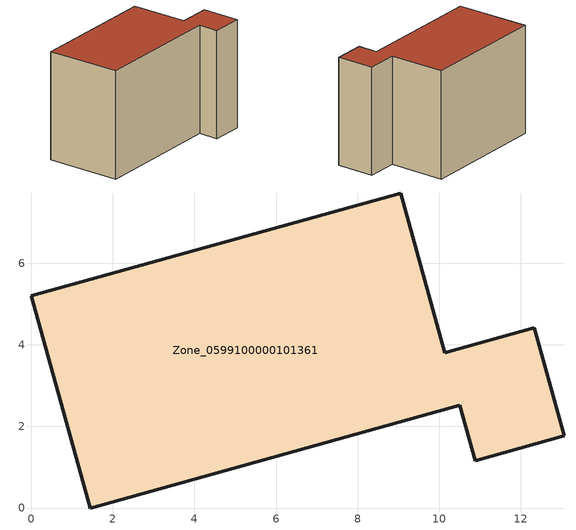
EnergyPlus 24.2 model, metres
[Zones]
Zone_0599100000101361
 floor ground (C_G): 10.5,2.52 1.45,0 0,5.2 9.05,7.72 10.14,3.81 12.33,4.42 13.06,1.77 10.88,1.16 z0
 wall outside (C_F): 9.05,7.72 0,5.2 1.45,0 10.5,2.52 10.88,1.16 13.06,1.77 12.33,4.42 10.14,3.81 9.05,7.72 z0:7.86
 roof outside (C_R): 10.14,3.81 9.05,7.72 0,5.2 1.45,0 10.5,2.52 10.88,1.16 13.06,1.77 12.33,4.42 z7.86
[BUILDING]
Pand.0599100000101361: North Axis=0; Terrain=City; Loads Convergence Tolerance Value=0.04; Temperature Convergence Tolerance Value=0.4; Solar Distribution=FullExterior; Maximum Number of Warmup Days=25; Minimum Number of Warmup Days=1
[Site:Location]
Rotterdam.The.Hague.AP_ZH_NLD Design_Conditions: Latitude=51.96; Longitude=4.45; Time Zone=1; Elevation=-4.5
[SITE:GROUNDTEMPERATURE:BUILDINGSURFACE]
18, 18, 18, 18, 18, 18, 18, 18, 18, 18, 18, 18
[MATERIAL] Thermal Absorptance=0.9; Solar Absorptance=0.7; Visible Absorptance=0.7
Name | Roughness | Thickness | Conductivity | Density | Specific Heat
G.TI.1975-1991 | MediumSmooth | 0.15 | 0.288461 | 540 | 1210
F.TI.1975-1991 | Rough | 0.3 | 0.230769 | 1920 | 840
R.TI.1975-1991 | MediumRough | 0.2 | 0.153846 | 1500 | 1000
[CONSTRUCTION]
C_G: G.TI.1975-1991
C_F: F.TI.1975-1991
C_R: R.TI.1975-1991
[ZONE]
Zone_0599100000101361: Type=1; Multiplier=1; Ceiling Height=Autocalculate; Volume=Autocalculate; Floor Area=autocalculate; Part of Total Floor Area=Yes
[ZONEINFILTRATION:DESIGNFLOWRATE]
Infil_Zone_0599100000101361: Zone or ZoneList or Space or SpaceList=Zone_0599100000101361; Schedule=AlwaysOn; Design Flow Rate Calculation Method=Flow/Area; Flow Rate per Floor Area=0.003; Constant Term Coefficient=1; Temperature Term Coefficient=0; Velocity Term Coefficient=0; Velocity Squared Term Coefficient=0
[HVACTEMPLATE:ZONE:IDEALLOADSAIRSYSTEM]
Zone_0599100000101361: Maximum Heating Supply Air Temperature=50; Minimum Cooling Supply Air Temperature=13; Maximum Heating Supply Air Humidity Ratio=0.0156; Minimum Cooling Supply Air Humidity Ratio=0.0077; Heating Limit=NoLimit; Cooling Limit=NoLimit; Dehumidification Control Type=ConstantSensibleHeatRatio; Cooling Sensible Heat Ratio=0.7; Dehumidification Setpoint=60; Humidification Control Type=None; Humidification Setpoint=30; Outdoor Air Method=None; Outdoor Air Flow Rate per Person=0.00944; Outdoor Air Flow Rate per Zone Floor Area=0; Outdoor Air Flow Rate per Zone=0; Demand Controlled Ventilation Type=None; Outdoor Air Economizer Type=NoEconomizer; Heat Recovery Type=None; Sensible Heat Recovery Effectiveness=0.7; Latent Heat Recovery Effectiveness=0.65
[ZONECONTROL:THERMOSTAT]
ThermostatControl_Zone_0599100000101361: Zone or ZoneList=Zone_0599100000101361; Control Type Schedule=DualSetpointControlType; Control 1=Thermostat_Zone_0599100000101361; Temperature Difference Between Cutout And Setpoint=0
[THERMOSTATSETPOINT:DUALSETPOINT]
Thermostat_Zone_0599100000101361: Heating Setpoint Temperature Schedule=HeatingSetpoint_Zone_0599100000101361; Cooling Setpoint Temperature Schedule=CoolingSetpoint_Zone_0599100000101361
[SCHEDULE:COMPACT]
HeatingSetpoint_Zone_0599100000101361: Through: 12/31, For: AllDays, Until: 24:00, 21
CoolingSetpoint_Zone_0599100000101361: Through: 12/31, For: AllDays, Until: 24:00, 24
DualSetpointControlType: Through: 12/31, For: AllDays, Until: 24:00, 4
AlwaysOn: Through: 12/31, For: AllDays, Until: 24:00, 1
